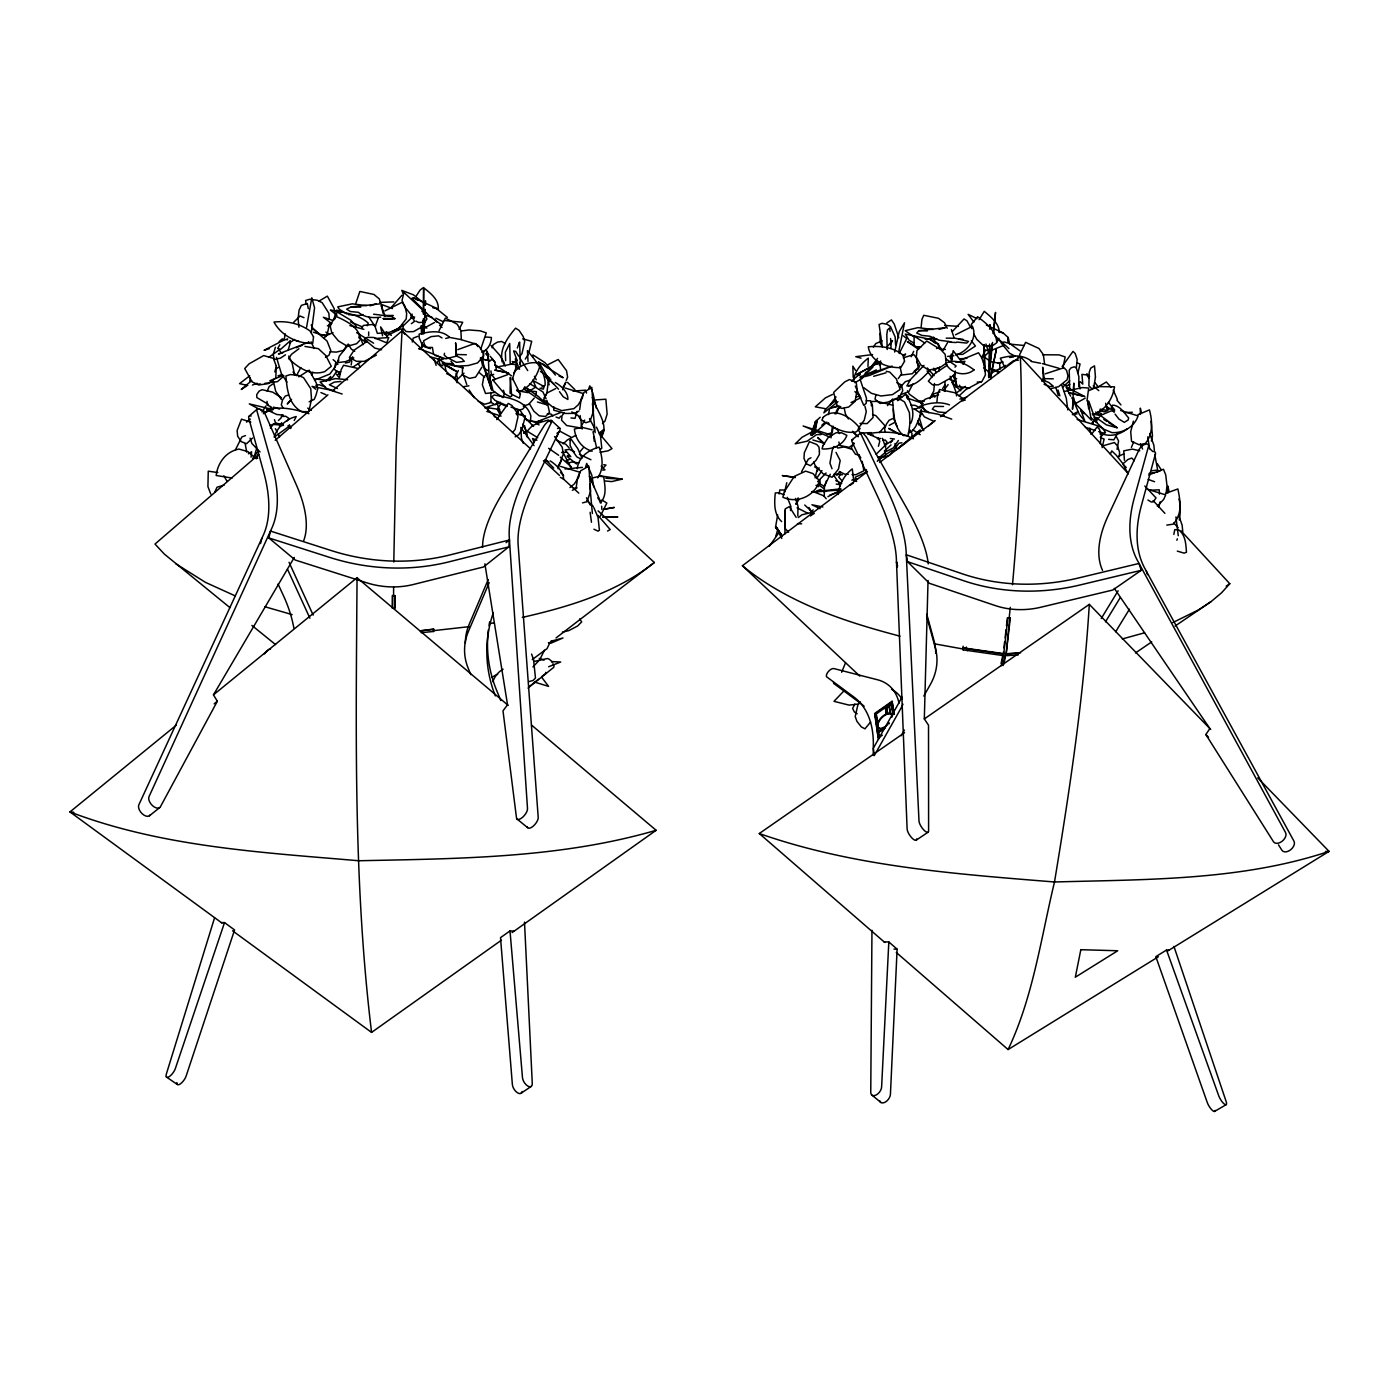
<?xml version="1.0" encoding="UTF-8"?>
<svg xmlns="http://www.w3.org/2000/svg" width="1399" height="1399" viewBox="0 0 1399 1399"><rect width="100%" height="100%" fill="white"/><g stroke="black" fill="none" stroke-linecap="round" stroke-linejoin="round"><path stroke-width="1.5" d="M368.671 335.55L368.671 331.965M438.219 308.952C439.076 299.299 430.07 293.003 423.442 287.547L420.137 290.013L416.325 295.871M392.35 608.355L392.385 595.502L394.868 595.589L394.833 608.443M392.612 607.726L392.647 595.799M393.591 595.712L393.626 587.143M395.095 607.813L395.13 595.887M423.477 332.84L423.53 320.074M423.547 313.691L423.635 288.159L423.442 314.338M891.845 716.305L891.793 717.285M393.784 562.013L396.197 446.229L402.038 330.863L530.606 448.887M423.285 333.976L423.407 318.71M871.962 930.335L870.755 1092.094A7.03 4.197 -52.1 0 0 875.896 1095.12A7.03 4.197 -52.1 0 0 881.615 1087.006L888.82 941.947L884.116 941.912M873.256 755.477L873.343 744.548A170.818 84.762 -49.3 0 0 853.757 696.929L827.474 677.431A5.596 2.693 -46.9 0 1 827.806 672.254A5.596 2.693 -46.9 0 1 833.874 668.582L877.278 679.704A106.446 53.494 -48 0 1 899.032 703.155M989.775 345.745L989.618 366.835L992.118 343.804M989.915 328.852L989.95 324.638L989.862 328.957M1154.42 451.387L1153.878 445.232L1149.698 433.533M421.134 632.645L433.533 631.491L433.515 629.48L421.116 630.634M1078.769 386.579L1078.874 376.663L1076.321 367.867L1077.16 359.403L1075.184 353.475L1072.998 351.376L1062.173 366.521M784.926 533.893L785.119 510.18M1182.75 531.725L1182.172 525.237L1178.553 515.042M510.075 393.399L510.355 377.328L511.614 396.319L510.198 396.791L504.252 393.591L492.868 380.038L507.627 374.67M989.583 344.084L988.586 376.401M510.198 363.303L509.708 343.489L505.354 352.198L505.651 360.662M797.797 516.004L798.007 506.228L795.524 498.464M824.256 496.208L824.466 486.712L826.442 480.679M508.239 705.428L357.042 577.735C356.046 729.246 353.178 881.79 371.574 1032.41L501.402 940.198M462.562 366.835L462.352 374.845L469.469 378.377L475.59 377.118L481.973 367.045M928.044 580.445L924.319 718.929L928.516 725.189L928.604 830.901A7.677 2.588 55.8 0 1 923.777 829.974A7.677 2.588 55.8 0 1 918.986 820.811L906.15 551.975A192.502 55.908 52.5 0 0 886.669 488.531L861.994 436.243A5.998 1.609 52.9 0 1 862.081 432.798A5.998 1.609 52.9 0 1 867.502 438.761L906.902 508.449A115.522 32.737 53.2 0 1 928.219 563.919M1073.558 392.559L1073.785 383.116L1072.508 409.207L1073.208 400.446M424.072 333.609L424.631 320.511M424.824 316.139L425.104 309.581M425.279 305.227L425.471 300.855L425.261 305.104M888.82 941.947L897.109 949.152L890.429 1094.28A7.012 4.214 -52.2 0 1 885.445 1102.01A7.012 4.214 -52.2 0 1 879.691 1100.681M423.949 332.822L425.069 309.371M483.862 351.219L482.34 365.261M911.781 436.768L911.973 433.48L910.154 430.105M1119.322 456.634L1119.585 452.209L1117.381 445.809L1114.408 442.521L1102.115 446.071M945.007 381.735L944.815 391.423M924.302 718.946L1089.314 604.368C1083.63 697.524 1069.71 789.963 1054.496 881.982C1040.978 938.117 1033.109 997.05 1008.102 1049.565L896.287 952.474M1007.98 341.513L1008.224 337.526L1003.066 332.892L986.382 325.058M594.103 431.119L594.383 427.29M866.261 472.81L866.488 469.697M530.431 421.641L530.868 415.975C526.286 400.062 507.924 397.526 494.109 395.008L491.748 396.844L495.019 400.429L507.277 405.832M831.006 437.852L832.353 426.608M853.512 381.507C854.124 371.837 860.945 363.845 868.289 358.109L867.975 366.416M508.851 546.852L509.446 539.979L450.023 554.913A192.59 166.026 13 0 1 331.126 550.524L270.497 531.078L268.818 537.933L295.276 560.055L366.695 582.788A73.465 61.311 10.2 0 0 413.387 584.485L483.564 566.962L508.851 546.852L449.149 561.803A193.482 166.498 12.9 0 1 329.727 557.414L268.818 537.933M934.48 383.483L933.78 391.108L929.915 398.225M251.103 457.158L251.61 451.772L248.392 453.818M1012.491 584.73C1019.329 508.904 1023.403 432.658 1020.343 356.535L940.443 416.675M536.044 395.2L536.394 391.65L527.493 390.706M936.91 401.845L937.697 393.906L939.603 389.517L955.22 392.822L961.55 397.578L963.089 400.761M951.757 359.351L953.191 350.694L961.061 361.099M989.128 376.856L992.538 342.493M993.395 333.889L995.528 312.414L993.255 333.347M1001.334 665.697L1003.45 655.624L963.159 649.888L963.107 646.198M921.172 326.771L921.941 319.374L923.76 315.282L938.502 318.307L944.482 322.714L947.175 328.24M790.505 510.548L790.925 506.613L787.305 497.362M1166.206 492.815L1166.976 485.61L1165.734 474.943L1163.461 469.242L1148.614 474.995M1006.476 625.755L1007.315 617.938M963.439 647.912L1003.765 653.648L1007.91 617.676L1009.169 617.868L1010.288 607.358M1009.746 618.026L1006.178 653.718L1020.553 652.808M532.669 357.287L532.932 354.874L544.98 362.656L555.438 375.054M290.31 342.633L288.194 350.1M334.903 318.955L337.089 311.942L350.712 320.161L356.203 326.229M1003.887 647.912L1004.604 641.826M1005.094 637.769L1006.056 629.672M1006.178 653.718L1010.34 617.763L1009.169 617.868M546.992 392.192L548.198 382.627L550.804 379.199M433.533 631.491L433.725 628.938L420.225 631.036M311.295 332.84L314.565 307.85L311.802 297.812L306.591 327.209M579.658 409.715L581.18 398.942L584.1 392.315L591.794 387.313L593.473 411.219L590.011 421.414L585.831 422.76L580.533 419.473L580.183 415.573M832.3 432.256L833.157 426.188M351.184 365.017L351.761 361.012L350.047 358.231M576.038 488.706L577.63 477.514L580.707 470.781L588.839 466.059L590.605 491.311L586.95 501.751L582.544 502.871M249.791 381.245L250.334 377.765M894.643 352.023L899.26 331.65L904.523 322.767L898.718 351.796M779.138 493.987L779.785 489.947L784.856 490.087M235.522 449.674L241.835 436.978L245.49 435.579M358.896 337.719L359.526 334.011M444.515 353.282L444.2 355.084L446.841 357.375L456.581 362.358L464.293 361.344L461.722 358.459L456.196 355.888M815.372 430.595L817.138 420.26L814.358 431.941M456.686 380.808L457.281 377.38L455.987 373.236M265.95 405.99L261.998 411.971M955.307 371.032L954.118 377.45L957.388 386.474L969.769 388.083M938.659 371.4L939.429 367.325M875.844 395.025L875.04 399.17L880.023 403.472L888.068 402.055L899.295 397.159L902.757 390.706L901.551 385.022L896.846 382.679M1173.848 534.418L1174.758 529.661L1178.518 529.784C1185.652 534.908 1185.862 544.281 1186.457 552.238L1184.131 553.13L1177.311 551.119M990.824 377.048L996.35 349.435L990.37 376.996M919.808 416.395L921.259 409.277M1179.287 519.991C1181.176 509.848 1180.126 498.988 1177.853 488.951L1165.542 493.445M784.524 492.396L786.78 482.725M1001.054 663.581L1003.083 653.945L962.827 648.174L963.159 649.888M1003.048 665.592L1005.496 654.033L1018.315 653.211M1004.15 663.773L1005.496 654.033M1151.394 440.965L1152.479 435.858L1151.08 421.169M329.587 323.379L327.069 335.026L320.301 334.658M828.4 414.629L829.572 409.207M339.397 377.66L341.146 369.651L343.577 365.244L358.441 368.549M355.941 303.023L359.858 291.447L373.935 294.455L379.251 298.879L381.892 306.294M412.285 342.021L413.125 338.173L417.759 336.337M512.296 377.87L520.341 394.098L519.449 398.138L511.667 394.291M810.388 515.759L813.081 509.796M838.176 494.494C839.173 484.351 844.262 475.153 852.271 468.91L853.705 480.591M1086.971 400.953L1088.702 388.03L1082.424 387.575L1064.464 391.475M518.802 344.574L519.606 342.055L520.393 365.191L519.536 362.428M487.814 410.729L488.653 407.266M907.934 399.292L908.546 396.774L905.52 393.888M815.092 477.846L817.383 468.473L814.655 466.881M260.546 543.546L261.823 538.388M1133.4 421.169L1130.707 431.766L1131.564 441.419L1139.171 444.76L1145.326 443.5C1153.196 434.11 1152.444 421.047 1149.436 409.89L1137.964 414.681M1158.704 507.365L1160.156 501.856M841.638 672.254L845.503 662.846M1117.067 449.376L1118.57 440.982L1116.454 436.89M274.834 371.854L275.97 367.745M836.357 413.772L839.19 407.057M1092.864 423.757L1093.773 420.417M878.415 446.281L879.761 441.419L878.485 437.887M577.28 468.665C578.452 457.071 588.629 449.936 599.104 447.085C602.479 456.878 604.176 468.98 597.635 477.828M877.418 725.451A9.268 4.722 -46.8 0 1 877.628 723.72L877.995 724.07A9.251 4.722 -46.8 0 0 877.803 725.801L877.19 723.755L878.292 723.126A9.251 4.722 -46.8 0 1 886.564 714.382L885.2 707.02L886.564 714.382M333.679 320.056L335.323 314.198L334.116 308.497L327.349 296.133L318.937 301.152M835.623 401.968L836.06 400.429L830.341 404.661L836.042 396.966M577.053 411.358L575.024 418.371L570.967 417.969M775.676 536.744L777.319 531.06M275.393 347.232L273.277 354.419L274.099 359.543L280.43 358.161L285.466 354.804M458.312 370.508L454.588 378.657M254.356 456.091L256.629 448.519M282.021 414.629L281.007 417.986L278.418 420.504M1062.908 368.322L1065.164 356.92L1058.991 354.874L1042.552 354.769M214.537 917.901L166.429 1073.785A7.362 2.711 -54.1 0 0 168.982 1076.793A7.362 2.711 -54.1 0 0 175.347 1068.574L224.522 922.588L234.577 929.95L186.154 1076.006A7.345 2.746 -54.2 0 1 180.436 1083.823A7.345 2.746 -54.2 0 1 176.904 1082.546M517.088 414.751L518.19 411.184M859.511 375.649L860.123 373.708L851.554 381.175M910.801 423.25C915.453 413.509 911.518 402.562 905.433 394.396L897.476 400.656M1176.874 540.259L1177.328 538.807M412.11 314.128L410.694 318.622L403.646 325.46L392.857 331.178M585.709 466.671L586.723 463.436L591.76 474.995L593.753 486.8M777.669 514.902L775.536 527.301L781.516 535.083L775.868 526.758L781.761 538.423M801.61 471.69L808.307 459.169L810.965 457.753M950.113 357.969L951.39 353.999M588.804 388.782L589.766 385.844L592.109 390.916M1100.296 443.78L1101.31 434.984L1099.317 429.038L1097.078 426.992L1091.447 434.372M1102.185 447.61L1104.108 439.041L1100.908 437.887M492.116 347.809L493.182 344.714L497.327 342.178L501.576 341.443L505.354 343.594M1077.964 372.938L1080.045 364.002L1076.985 362.813M601.43 437.083C609.317 424.002 596.376 411.149 593.176 398.837L592.267 397.613M378.377 317.695L375.142 326.719L377.345 333.399L389.377 332.35L398.663 328.625L406.217 318.937L406.654 313.516L404.836 305.961L402.143 302.289L384.9 310.875M528.944 352.338L531.69 341.304L522.719 338.89M521.757 429.773L525.429 415.993L515.916 413.684M517.315 348.036L519.186 342.877M1019.574 354.874L1025.624 342.335L1038.95 348.491L1043.357 354.612L1044.546 363.635M339.292 371.802L338.278 374.512L340.219 373.778M880.653 360.977L879.394 365.209L881.51 362.901M296.885 374.81L300.837 367.552M367.203 325.775L368.217 323.082C358.214 313.883 343.245 312.449 330.356 310.018L337.037 315.282M798.147 497.869L795.926 504.322L798.846 499.6M512.261 379.601L516.913 364.649L511.125 364.212L497.135 367.01M810.476 435.089L815.844 421.274L820.199 417.234M439.024 330.759L445.354 318.063L457.176 324.236L460.848 330.391L461.355 339.502M557.991 468.805L561.454 460.079L557.554 467.179M386.963 342.09L388.782 337.509L374.967 338.541M601.168 436.855L604.088 429.58L600.766 437.065M561.156 459.484L563.342 454.063L562.206 447.173L554.564 436.575M562.73 389.814L565.878 382.084L563.115 387.016M480.626 349.523L486.257 332.875L480.172 330.811L468.997 329.954L461.565 330.933M566.245 380.441L567.609 377.1L566.525 370.7L558.201 359.491L548.058 364.597M1131.389 447.383L1133.68 441.944M488.216 579.571L469.155 624.444A69.898 57.062 3.7 0 0 465.342 642.98M489.195 582.631L468.385 631.509A70.195 57.202 3.7 0 0 468.368 668.722L470.833 674.65M267.174 391.16L269.22 386.474L272.875 383.956M394.938 318.657L383.343 318.622L394.938 318.657L391.737 316.454L373.603 314.198M214.904 491.941L216.985 487.237L224.155 485.051M911.256 356.745L913.669 351.324M979.108 319.654L984.284 311.33C990.842 316.926 999.078 323.134 999.358 332.507M256.244 458.802L258.29 454.273M830.272 474.244L824.291 486.397L820.129 483.949L819.831 479.682M437.66 362.009L439.199 358.634M280.325 425.523L281.654 422.673M912.9 383.921L908.878 391.598L901.096 394.535M1110.334 453.958L1111.785 450.915L1116.21 455.147L1123.135 463.996L1128.084 473.999M835.098 413.964L837.319 409.33L840.764 406.829M889.921 454.972L898.962 443.221L901.918 442.766M853.74 442.888L851.274 447.925L855.489 454.29L858.951 454.99M287.197 339.922L287.669 338.925L282.825 340.639L264.079 350.31L269.395 348.631M544.438 650.22L539.839 659.576L532.984 666.903M311.47 374.949L312.869 372.186M294.192 420.522L296.203 416.552C286.078 418.878 277.282 427.29 274.169 437.135L289.261 426.223M981.643 357.672L985.613 349.89L990.02 351.901M997.172 341.741L998.938 338.278M854.859 704.082L852.621 708.419L854.369 711.951L857.167 713.735M398.173 330.234L399.834 327.051M346.9 345.238L343.559 350.38L336.337 352.111L330.147 351.761M981.871 381.595L985.386 375.002L985.018 368.164L981.923 358.092L978.513 352.775L961.83 359.648M294.28 557.449L213.452 694.883L217.352 701.214L160.448 806.716A7.782 4.477 49.5 0 1 152.543 805.684A7.782 4.477 49.5 0 1 149.116 796.416L271.756 528.297A200.547 93.471 46 0 0 272.018 464.8L257.311 412.233A6.173 2.711 47.9 0 1 259.322 408.823A6.173 2.711 47.9 0 1 265.513 414.891L296.448 485.121A119.23 55.191 47.6 0 1 303.653 540.766M840.554 473.894L838.77 477.164L842.233 481.046M361.694 328.398L363.338 325.46L372.082 324.516L375.614 326.019M865.946 372.169L862.256 378.412L854.946 382.714M901.201 735.752L904.419 730.068M923.795 696.037L930.248 684.688A69.705 56.415 -7.5 0 0 935.354 647.999L926.89 617.151M279.835 344.731L277.684 348.456L280.674 349.278L290.31 340.744L289.663 342.947L294.559 339.415M943.153 350.327L948.207 341.496M584.695 420.102L581.547 425.558L582.124 429.073M953.086 382.154L954.87 379.077M898.368 440.475L893.401 447.89L886.529 451.352L885.987 448.31M555.98 437.537L557.799 434.459M816.911 471.55L819.115 467.843M1117.906 432.99L1113.814 439.828L1108.638 439.356M1101.24 618.533L1118.098 590.78M1105.49 621.821L1120.179 597.723M534.278 398.085L528.612 404.381L523.261 406.06M520.725 431.434L518.679 434.774L515.182 436.838M1129.465 609.195L1119.34 625.668A179.702 137.941 -17.7 0 0 1115.807 631.736M525.307 359.071L528.21 354.349M352.653 356.762L349.243 362.236L345.378 363.006M769.38 546.17L778.771 532.844M818.188 486.695L820.181 483.512M544.263 397.456L546.572 393.784M600.328 516.231L606.851 503.045L601.937 500.038M904.751 355.346L905.608 353.982L902.6 355.713M942.629 388.607L944.885 385.022M890.359 344.609L892.405 340.709L886.914 347.057M963.002 364.317L964.943 361.344L955.797 362.184M500.23 404.836L498.061 408.158L501.209 413.125M496.697 419.595L508.292 403.384L511.964 405.5L516.353 411.621L517.98 416.85L515.129 429.441L512.489 432.588M816.526 478.528L821.965 470.606M287.18 420.977L288.911 418.388L285.763 416.272L282.493 416.517M337.037 370.735L332.717 377.17L325.915 380.86M421.151 333.522L425.139 327.576L434.617 322.47M877.558 358.406L866.173 373.306L867.223 372.169M1102.552 570.39A116.886 60.944 -40.9 0 1 1107.991 516.144L1139.153 449.534A6.068 3.008 -41.4 0 1 1145.746 444.078A6.068 3.008 -41.4 0 1 1148.159 447.61L1134.239 498.096A195.86 102.354 -39.1 0 0 1137.492 560.597L1285.471 832.422A7.625 4.896 -41.9 0 1 1282.149 841.254A7.625 4.896 -41.9 0 1 1273.51 841.761L1205.851 734.527L1209.873 728.582L1114.321 588.367M943.486 390.706L948.172 384.585M873.326 347.092L875.809 343.542L882.174 340.866M988.621 377.643L992.171 372.624L1006.091 365.331M898.21 378.569L901.603 373.918L899.977 366.503M252.729 458.575L257.836 451.58M858.321 428.304L864.232 420.242L866.296 411.516L864.949 406.287M826.092 472.984L817.646 481.693M892.824 398.925L887.508 405.57M899.172 353.562L906.709 338.593L903.387 335.812M564.392 412.565L561.996 415.783L561.594 420.225L566.682 425.523L581.529 428.146L580.987 419.578L577.909 415.416L571.824 411.883M464.031 373.166L456.843 379.933M459.064 329.395L462.719 322.277L444.462 320.511M338.855 360.068L333.924 368.829L337.229 371.907L340.674 371.784M839.732 471.795L836.987 475.275L834.399 473.894M1099.457 416.954L1095.749 421.676L1103.356 429.038L1111.908 432.623C1123.222 433.235 1134.414 426.957 1138.086 415.905L1120.669 410.484M270.374 428.059L273.207 424.457L279.783 424.946M390.916 307.832L401.985 295.206M560.754 416.202L559.163 418.214L556.05 417.077M330.654 376.488L326.649 380.668M1069.693 380.738L1062.506 387.383M870.598 722.041L864.967 728.827L861.329 726.92L856.922 721.342L855.209 716.498L857.902 704.799L860.507 701.878M519.484 356.623L521.967 353.667L524.695 341.531L523.156 336.407L519.046 330.339L515.584 328.153C507.61 337.631 499.198 348.998 502.241 362.149M579.606 452.174L583.243 447.855M890.533 442.784L892.719 440.195L886.039 444.55L876.124 454.238M952.457 331.406L964.051 318.937L967.006 320.861L969.944 326.264M1085.222 398.173L1075.324 403.664L1091.377 420.172L1087.74 400.796L1088.649 408.77M293.598 322.382L300.016 315.999L303.968 317.66M874.148 364.702L877.68 360.697M323.973 338.331L326.562 335.375L333.032 332.7M289.803 401.146L287.267 404.014L291.534 399.345M955.01 367.168L956.094 365.943L945.479 358.634M816.579 434.634L807.136 441.175L795.209 443.833L802.064 437.257L812.224 431.749M863.638 376.261L872.993 367.01M1181.123 530.921L1229.791 583.715L1221.519 592.844L1211.079 601.605L1175.108 626.035M939.131 329.412L945.357 327.698L918.793 330.724L916.712 333.014L922.011 335.445L929.775 336.232L939.149 340.219L950.865 341.758M600.171 502.801C607.306 496.173 604.823 485.366 603.721 476.797L599.681 476.255L593.036 477.828M899.942 387.471L905.31 381.7L909.735 380.231M815.005 432.676L813.886 433.882L826.896 422.131M1157.305 506.228L1163.653 499.443L1165.717 494.879L1147.355 489.23M1073.855 397.963L1074.275 402.492L1079.381 414.436L1084.785 420.977L1080.902 410.292M602.479 423.652L605.05 420.942L607.131 414.069L605.854 399.222L595.729 399.904M599.402 434.302L603.843 429.58L599.332 433.025M527.545 430.735L532.424 425.611L540.399 422.358L548.321 419.997L550.996 422.236M929.74 398.663L932.696 395.567M850.085 485.331L853.425 482.987M513.765 372.956C519.833 364.317 530.623 361.152 540.696 363.303C537.723 375.212 530.938 386.876 519.221 391.807M1091.535 423.407L1097.113 417.794M487.447 373.323L483.739 377.048L482.34 384.83L485.523 393.486L495.176 392.385M854.387 443.535L849.228 447.33L839.645 445.442L838.875 442.014M928.936 371.504C922.78 377.765 916.293 385.232 906.902 385.914L910.522 379.496L923.97 365.384M953.698 381.35L956.636 378.482M1100.261 437.24L1105.07 432.536M268.625 357.375L279.24 349.89L280.604 351.918M885.007 452.664L878.467 458.295M529.032 391.248L535.485 387.243L542.952 391.965L546.082 398.698M563.22 443.833L567.364 439.951L575.706 435.351M814.708 432.746L811.7 435.439M252.607 438.027L246.556 443.71L241.31 441.699L237.655 436.296L237.13 430.455L241.502 419.175L250.806 422.148M884.413 451.09L891.006 444.917M821.878 425.244L824.623 422.69M958.997 395.934L965.765 389.674L980.751 381.63M955.185 373.603L949.799 378.534L938.432 384.83L932.434 384.795L928.341 381.175L934.357 373.988L947.35 365.122M348.753 344.486L339.257 356.115L337.491 362.691L345.92 361.554L353.807 357.829M915.313 434.704L920.332 430L896.514 449.586L906.43 442.119M834.329 400.971L825.462 409.4L823.871 412.81L837.966 401.67M843.877 690.984L833.979 701.336L849.053 705.113L858.496 704.047M283.892 376.016L277.492 381.63L264.761 383.378M249.372 415.94L257.556 408.788M279.118 341.618L282.318 338.82M523.611 433.358L526.426 430.927M877.278 461.32L881.527 457.648L889.134 455.549M1123.1 463.681L1128.014 459.432L1131.808 458.033L1134.292 460.761M282.406 340.219L284.364 338.523L285.326 333.924M258.745 454.518L154.992 544.071L164.313 554.056L229.943 607.638M275.218 440.318L327.926 394.833M332.857 390.566L402.038 330.863M928.604 425.908L931.891 423.11M879.394 432.606L885.217 426.013L875.826 415.643L872.539 414.506M827.893 496.662L839.522 490.734M569.97 487.569L574.429 483.809L578.871 476.849L579.746 472.197L560.667 466.444M878.135 459.956L892.282 450.233M251.628 380.668L241.24 389.429L246.521 386.107M1097.97 387.103L1106.312 381.979L1110.963 387.121M176.344 725.137L69.95 811.927L222.039 923.095M213.487 694.831L357.042 577.735M214.169 703.819L217.352 701.214M603.441 467.686L605.977 465.08L603.738 464.695M246.504 422.166L250.334 419.053M528.805 687.014L538.458 679.284M541.675 676.696L544.893 674.108A5.613 2.396 52.5 0 0 545.785 672.342M149.466 815.757L159.678 807.608M506.106 542.655L509.446 539.979M600.521 449.271L601.797 448.257L600.486 436.016L596.499 427.132M549.125 643.225L552.588 640.585M556.033 637.944L654.347 562.485L598.09 510.862M851.851 439.811L861.067 432.798M798.252 517.578L801.837 514.849L810.038 512.803M654.347 562.485C616.469 592.634 568.816 606.834 522.317 617.414M1007.84 364.964L1013.471 360.715L1018.489 360.138M298.774 376.821L309.214 370.175L316.384 383.169L317.66 389.202L315.894 395.462L314.233 399.38L309.162 401.81M859.808 676.102L742.397 565.738L867.485 471.603M879.639 462.439L935.231 420.609M298.931 348.753L291.534 354.244L288.649 358.581C298.249 367.78 310.945 376.244 324.795 371.592L331.301 366.276L325.792 355.521L318.325 348.631L304.947 346.427M419.175 349.05L424.789 344.958M249.722 375.806L239.561 383.641L247.763 385.477M411.341 323.676L414.576 321.35L411.009 315.317M514.167 931.139L510.005 930.912L500.51 937.645L512.366 1084.47A7.065 3.707 57.5 0 0 517.105 1092.514A7.065 3.707 57.5 0 0 522.142 1091.465M512.069 932.608L656.131 830.289L531.515 725.067M878.45 739.459L874.62 713.525L892.072 701.266L894.311 714.364M878.152 737.325L874.987 713.875L892.457 701.616M876.194 713.945L877.505 723.685L876.194 713.945L885.567 707.369M886.354 706.67C898.106 698.923 877.068 712.721 889.257 706.163M889.309 704.589C892.702 701.983 888.47 706.023 891.653 704.466M886.476 707.509L888.872 705.813M889.432 705.428L891.285 704.134M887.718 713.98L886.896 708.279L888.942 706.233L890.376 713.927A9.251 4.722 -46.8 0 0 887.718 713.98L886.529 707.929L891.6 704.047M891.723 704.886L889.484 705.848L890.638 713.892L892.947 713.333L891.355 704.554L892.947 713.333M877.138 723.335L878.292 723.126M892.579 712.983L890.953 714.12L891.793 715.081L893.069 714.189L891.967 715.414M877.803 725.801L878.1 723.738M892.702 713.84L891.6 715.064M892.09 715.798L893.069 714.189M877.768 728.022L877.54 726.308L878.992 728.249A9.251 4.722 -46.8 0 0 881.912 728.599M877.82 728.442L878.659 732.219L878.52 727.847A9.251 4.722 -46.8 0 1 877.907 726.658M878.292 731.869L884.85 726.833A9.268 4.722 -46.8 0 1 878.624 727.917M879.429 737.833L878.345 732.307L885.287 727.602L884.85 726.833M880.373 731.502L884.972 727.69M879.044 737.483L882.367 735.157M884.78 942.471L759.29 833.524L904.576 732.639M1141.217 570.32L1112.8 590.028L1040.821 607.236A72.538 59.667 -14 0 1 995.336 605.592L929.408 583.313L907.461 561.646L906.29 554.773L962.267 573.8A190.386 161.165 -17.3 0 0 1078.069 578.084L1139.031 563.447L1141.217 570.32L1079.976 584.992A191.261 161.619 -17.2 0 1 963.666 580.725L907.461 561.646M1226.206 586.164L1229.791 583.715M1135.516 652.913L1151.709 641.914M521.075 1093.249L531.183 1086.446M916.083 840.257L927.957 832.283M556.924 433.305L559.985 431.259L570.914 437.118M965.415 386.404L956.216 393.049L956.601 395.917M1211.079 601.605L1198.506 609.929L1172.764 622.59M511.055 364.177L515.741 361.082M423.652 325.897L413.632 331.58L409.015 331.755L406.077 331.528L403.174 328.24L402.632 324.411M353.108 367.01L360.767 362.026M886.879 322.872L891.425 319.916L894.241 324.043L898.805 337.754M810.721 515.671L814.34 513.328M384.253 334.169L385.669 333.259L387.313 336.529M936.543 348.543L939.201 346.847L938.467 343.857L928.953 339.065L905.275 334.081L909.123 340.254L913.669 342.895M275.551 369.179L278.296 367.447M864.582 375.404L876.351 369.896M1099.999 434.075L1101.258 433.27M307.5 343.017L309.022 342.055L278.418 353.982L282.79 352.863M263.362 413.667L269.587 410.187M1168.987 950.201L1166.539 950.026L1155.836 956.654L1207.267 1102.499A7.187 2.116 58.3 0 0 1211.901 1109.932A7.187 2.116 58.3 0 0 1215.136 1110.404M1008.102 1049.565L1158.372 956.759M1167.64 951.04L1329.05 851.361L1257.736 777.896M1127.174 428.793C1119.707 434.984 1109.512 437.38 1100.506 433.13M1214.507 1111.453L1225.996 1104.79M386.509 335.847L400.971 328.782L404.783 334.186M520.131 414.594L521.128 414.017L533.579 426.415M325.442 357.287L328.957 355.276L330.811 350.502L327.051 341.041L312.029 328.118M376.471 355.049L364.3 361.379L356.378 361.274L349.383 357.497L354.122 350.17L367.307 341.181M578.906 411.061L574.744 413.352L565.109 413.474L553.742 410.134L553.707 406.637M1072.368 414.629L1077.527 411.796M955.5 334.781L972.445 326.299C977.831 338.453 967.356 351.814 955.692 355.014M541.815 387.138L545.103 385.372C545.942 371.959 535.38 360.522 527.44 350.677L528.018 361.432M607.551 531.025L610.209 529.591L598.02 515.427M572.383 490.28L575.321 488.723M889.309 425.313L894.975 422.288M908.266 433.113L912.428 430.892L915.68 426.45L921.469 413.527L913.774 408.7M481.606 352.163C487.814 350.275 491.311 343.647 491.416 337.474L485.575 336.984M933.133 370.21L939.848 367.22M555.7 388.59L546.922 393.032L543.581 399.484L552.588 406.987L561.681 410.624L573.905 408.63L578.137 404.923L582.351 398.085L583.173 393.521L565.126 388.013M283.577 415.206L276.722 414.471L266.877 409.89C280.517 405.78 295.679 409.435 308.934 413.719M1092.602 414.943C1104.86 410.851 1112.712 399.292 1114.513 386.806L1097.953 386.614L1089.052 390.583M379.863 303.88L351.166 306.923L346.62 309.127L350.345 311.522L358.424 312.309C364.37 317.643 373.288 318.22 380.79 317.101M832.667 394.361L825.393 397.893L815.32 406.829L825.725 408.735M1069.78 384.41L1066.877 385.809L1063.537 384.253M966.657 397.246L959.871 399.082M500.422 402.405L484.876 407.896M892.545 418.651L889.099 420.26L886.459 424.037L884.623 428.863L885.112 431.626M327.331 325.897L330.514 324.428M283.56 375.317L269.885 380.703M269.85 425.733L275.83 423.04M1156.676 472.285L1161.432 470.169L1157.288 463.611M1100.698 415.363L1110.789 411.026L1114.741 410.816M1118.885 456.039L1123.764 453.958M876.666 364.405L879.394 363.268M457.805 349.628L474.926 343.402L478.86 346.148L482.795 351.779L483.652 355.801L477.619 362.918L468.175 365.559L455.06 366.188L450.95 361.239M566.123 460.813L569.585 459.397M296.168 347.739L302.184 345.308M252.485 385.022L257.136 383.239M567.819 463.209L571.894 461.985L578.871 462.947M831.093 408.316L837.371 405.955M550.611 643.33L563.01 637.961L550.594 641.372M495.089 404.766L497.764 403.786M903.229 357.777L913.844 354.647L916.328 357.654L918.216 367.395L912.27 373.725L900.466 375.177M1045.333 373.813L1063.974 367.727L1066.563 370.403L1067.962 375.859L1067.122 379.759L1058.553 386.684L1050.579 388.747M851.047 402.58L860.84 397.736L859.581 396.424L856.24 396.774M816.946 490.804L820.636 489.51L824.536 492.168M914.369 409.365L920.28 407.319M432.711 307.658L438.517 309.179L413.562 297.725L411.901 298.284L429.528 316.087L441.769 324.97M288.404 395.025L285.309 396.074L282.546 399.887L281.304 404.801L282.878 407.651M370.07 305.839L376.209 303.775M933.605 337.998L925.124 339.153M278.016 375.859L282.161 374.512M932.643 394.238L939.953 391.912M829.904 494.966L839.627 491.906M560.684 412.53L535.765 422.183L541.815 420.609M656.131 830.289C559.897 858.374 458.173 858.619 358.739 860.752C261.718 852.411 161.794 846.955 69.95 811.927L73.832 812.312M1041.643 381.088L1044.493 380.213L1042.692 367.272L1043.287 378.604L1044.493 380.213M866.296 472.093L855.261 477.216L856.328 481.343M548.635 666.746L560.702 662.007L551.696 661.57M1144.574 632.803L1122.295 638.941M839.82 406.182L833.891 407.319M362.953 314.53L359.368 315.544L348.368 314.635M873.676 376.296L886.039 372.799M492.868 380.038L495.316 379.339L491.381 374.302L490.944 370.927M528.874 681.61L533.124 680.439L535.467 678.008L533.544 659.541L531.585 654.085M266.649 409.26L270.549 408.228M456.494 356.098L455.619 343.035L456.494 356.098L445.949 358.826L435.002 355.398L433.498 353.93L432.396 347.442L427.797 347.494L424.649 345.623L423.547 340.814L431.137 336.599L438.534 335.847L441.997 337.911M532.25 659.576L547.026 648.646L549.755 643.05L548.443 642.666M411.114 317.923L414.629 317.013M445.739 338.436L449.726 337.421L460.708 339.537L476.447 344.259L477.741 346.62M851.869 480.137L857.622 478.65M878.31 438.342L867.817 433.777C882.874 431.032 899.732 431.347 913.425 438.814M826.494 434.162L832.055 432.851M598.667 475.608L622.205 479.14L611.66 481.606L605.137 480.959M1001.981 362.289L998.484 363.093L990.579 361.554L984.074 356.867L989.705 351.062L1004.027 345.273M562.363 632.086L568.868 630.599L577.63 625.983L581.704 621.873L579.588 618.918M314.635 380.196L329.779 374.058L334.711 367.587L335.83 361.939L333.102 359.648M534.401 661.395L547.009 658.597A5.631 2.378 52.5 0 1 552.518 662.689M997.574 363.198L1003.118 361.991M493.707 374.372L490.647 375.037L490.035 378.779L493.043 390.776L502.923 397.596L504.497 393.574L503.448 390.234M485.261 360.155L488.059 359.543L487.726 355.853L485.68 353.737M962.022 400.709L965.327 400.027M908.458 385.984L912.2 385.215M279.468 426.065L283.542 425.261M600.031 452.332L608.215 450.793L611.993 448.607L600.468 434.932M1073.173 414.559L1077.108 413.824M603.756 509.376L614.318 507.435L603.861 509.184M315.824 385.337L319.147 384.725L325.145 386.893M379.671 302.411L393.801 301.904M837.634 448.065L844.297 446.928L851.869 449.306M260.511 383.973L258.325 384.13M489.633 623.587L493.655 622.922M464.066 386.614L468.91 385.809M1166.783 525.115L1173.394 524.1C1179.305 517.123 1181.56 507.872 1178.937 499.023M1149.034 473.457L1154.77 472.565M572.995 391.125L585.639 390.146L586.566 393.067M1009.536 357.497L1013.593 356.92M565.021 468.98L582.386 467.388M573.363 488.321L577.122 487.831M469.225 626.665L433.498 630.652M938.502 394.833L925.526 399.047L920.787 402.79L925.036 410.816M883.066 440.318L885.305 440.038L887.001 442.067L885.322 444.637L885.707 446.788M811.612 492.116L840.939 488.793M947.578 356.413L953.908 355.748M529.399 421.029L538.615 421.956M918.793 330.724L927.362 330.951M340.971 381.455L334.274 382.119L329.395 384.795L337.421 388.537M946.179 338.138L955.36 338.243L968.51 341.426L966.674 343.087L956.846 342.073M877.33 438.796L880.793 438.482M602.637 470.081L604.98 469.872L601.168 466.129M815.984 485.418L819.08 485.138L824.151 488.898M1043.287 378.604L1053.307 378.849M811.612 492.238L841.009 489.842M351.166 306.923L360.697 307.185M455.847 354.472L466.357 354.751M959.871 358.774L966.954 358.319M1005.864 655.711L1018.175 654.924M383.658 315.492L393.294 315.457M854.142 480.906L856.608 481.448M946.179 412.705L937.977 411.918L932.329 409.12L934.462 406.357L943.503 406.479M1125.793 412.583L1132.333 412.25M1150.013 490.262L1159.211 489.79L1159.491 494.144M862.711 433.025L871.21 432.606M561.611 452.454L566.56 452.227M1325.395 851.501L1329.05 851.361C1241.018 880.74 1146.253 879.376 1054.496 881.982C955.255 873.92 853.915 866.715 759.29 833.524M872.591 354.577L855.751 356.693L861.05 358.161M602.986 517.35L617.868 516.948L602.707 517.018M866.243 400.831L870.475 400.744L872.381 405.115L873.081 417.549L867.118 423.6L859.983 423.407M315.037 379.024L329.797 380.511M221.357 922.606L224.522 922.588M817.366 434.599L821.003 434.599M944.605 325.46L958.437 326.352M893.961 949.117L897.109 949.152M921.119 346.812L918.041 346.742L918.793 348.788M481.763 359.018L490.157 360.662M945.392 349.435L941.702 349.295L934.637 340.691L933.605 337.107M941.23 415.643L944.325 415.783M622.205 479.14L605.837 478.248M911.029 405.168L915.226 405.395L920.087 407.826M949.973 342.213L956.321 342.545M797.465 523.611L801.662 523.838M383.343 318.622L388.223 318.902M848.301 474.331L844.576 474.121L839.365 471.515M852.026 474.541L855.751 474.751L863.848 470.798L862.204 461.355M1009.851 344.119L1024.225 345.501M877.593 456.739L881.51 457.001M453.171 363.81L445.249 363.303L437.852 358.756M958.857 339.013L963.019 339.292M1151.657 470.763L1157.655 470.064L1154.77 454.483M977.201 382.014L981.189 382.312M956.444 354.367L962.722 354.384L975.435 346.025L971.291 340.761M389.639 318.937L391.86 319.112M232.042 478.038L216.18 475.485C217.614 462.912 226.113 451.335 239.019 449.079L247.938 451.632L254.985 457.823M547.376 413.649L550.926 413.999L552.937 415.94M929.181 338.523L937.155 339.345M924.179 401.356L918.461 400.726L909.298 394.116L907.479 390.758M334.693 391.02L326.684 388.537L320.109 382.032L335.48 378.604L347.634 379.724M499.793 409.487L488.478 407.861M1017.563 356.867L1021.462 357.322M299.124 341.478L295.766 340.517M834.504 473.859L842.408 474.803M1148.159 479.402L1154.56 481.711M795.244 477.269L782.268 475.573L795.209 477.619M890.359 438.482L894.468 439.024M812.889 440.003L824.396 443.326M836.2 484.071L840.519 484.736M253.464 457.63L257.696 458.312M963.334 649.066L934.48 643.82M283.07 424.474L275.69 423.163L274.431 419.683M1100.086 409.12L1107.239 410.432L1105.647 403.279M1031.308 361.502L1040.576 363.268M381.577 349.75L374.845 348.106L364.265 339.257L367.377 337.316L373.813 337.491L386.194 342.685M1077.125 419.473L1096.886 425.471L1102.674 428.251L1105.455 432.466L1104.108 433.27L1098.722 431.609M1083.77 396.074L1068.749 392.804L1066.195 386.911L1084.855 396.582L1068.749 392.804L1070.707 396.214M898.368 395.882L901.988 396.669M1139.783 450.793L1132.333 449.114L1123.764 450.845L1124.411 460.288M822.909 506.998L811.927 504.759L820.094 508.711M266.877 409.89L272.21 411.079M886.249 371.277L889.781 372.099L896.322 378.884L900.134 389.429L892.51 394.623L881.003 395.987L871.455 393.329L863.708 387.663M900.012 636.16C844.331 621.611 787.515 602.777 742.397 565.738M556.767 440.44L565.773 444.235L569.148 447.907M592.092 429.79L581.617 427.272L574.377 429.073C575.461 439.391 582.054 448.362 592.162 451.212M933.098 329.517L917.989 327.628L905.188 330.689L913.599 336.564M516.686 390.636L527.948 392.612L531.253 390.601L524.153 387.575M292.164 614.616L264.813 606.711M999.008 331.878L1003.066 332.892M949.519 404.871C939.901 401.268 929.478 402.79 920.07 406.252L929.023 412.775M867.817 433.777L873.413 435.211M366.678 305.647L352.251 303.845L337.771 306.888L339.24 309.231L346.935 314.006M313.481 332.28L326.474 336.25M349.907 325.635L363.862 329.307M526.636 419.822L534.663 421.973L539.035 424.964M1095.662 412.023L1117.101 427.762L1106.434 424.876L1095.644 417.304M1092.182 413.859L1101.013 415.713L1101.38 413.614L1097.55 411.901M1042.43 363.618L1059.008 368.304M539.979 388.223L543.284 389.149L544.176 386.579L534.016 381.07M1099.492 410.449L1104.371 411.831L1106.941 410.834L1108.865 409.435L1107.588 407.249M421.746 311.155L425.558 312.257M1088.824 401.303L1095.942 421.309L1090.958 417.829M537.426 402.02L547.324 404.923L538.528 396.634L524.73 386.823M217.789 472.547L208.259 471.183L207.926 486.625L210.759 494.039M446.631 373.62L455.007 377.87L457.141 382.784M272.508 409.435L249.284 403.891L258.413 408.77M510.967 407.126L519.763 409.907L522.614 409.173L524.59 406.969L524.17 405.063M906.674 397.946L923.2 403.454M273.487 407.126L279.59 409.068M430.42 348.666L424.597 346.795L421.624 343.454L419.158 337.719L419.175 334.099C429.178 331.685 441.017 329.342 449.359 337.107M555.281 382.487C560.999 385.617 568.379 392.437 567.872 399.502L563.185 396.721L559.478 391.668M1085.397 427.29L1095.12 430.507M998.799 371.347L990.09 368.567L999.026 372.606M424.859 315.037L432.536 317.59M418.878 348.561L433.9 354.244M430.018 356.832L440.947 359.665L443.745 358.931L435.806 355.014M934.305 421.554L924.302 416.797L920.367 410.886L938.064 414.226L951.757 419.14M812.504 491.364L823.696 495.788L826.197 498.709M539.245 658.387L544.159 660.118M435.893 318.185L443.396 321.805M829.624 436.96L803.113 425.961L832.213 435.334M949.921 379.584L955.377 381.542M463.331 367.972L442.136 362.953L456.651 371.539L448.222 366.346M332.507 320.301L323.361 317.258L331.703 323.676M784 494.739L778.561 492.745L775.291 492.973C774.312 502.853 773.647 514.255 781.639 521.582M1093.179 420.714L1097.166 422.183M892.754 405.22L877.383 401.408L871.35 401.513L871.385 405.815M382.382 304.79L392.454 308.584M442.941 365.751L440.143 364.684L438.656 359.875M837.214 446.928L833.717 446.578L832.248 450.181L829.922 463.121L832.003 468.735M342.16 394.011L328.765 389.709L312.029 386.386L315.737 389.254M512.226 361.484L516.896 363.303M536.936 440.213L532.564 438.517L534.138 442.749M559.128 376.104L563.185 377.695L538.528 361.729L548.251 378.167L558.568 389.202M336.704 310.071L342.335 312.327M501.122 416.133L486.835 411.428M442.714 363.74L453.363 369.808M235.294 595.922L205.513 582.386L175.889 563.814M350.519 321.91L361.764 326.632M496.872 402.265L506.858 406.462M1042.85 379.951L1048.883 382.522L1053.29 386.229L1049.495 386.596L1044.074 384.235M260.371 409.732L266.51 412.355M550.244 460.883C556.05 464.713 563.762 471.603 563.552 479.018L560.317 477.356M320.948 392.577L325.967 394.745M835.798 480.626L841.708 483.302M807.905 513.328L797.08 507.802M478.161 401.198L484.649 404.241L491.014 402.51L490.839 392.385M1015.324 356.22L1009.588 353.265L1001.177 343L1004.045 341.933L1009.641 343.489L1019.976 350.869M356.64 332.612L373.638 343.192M574.499 451.86L569.376 449.341L565.039 449.988L570.792 456.634L567.539 455.532L567.137 456.494L576.545 463.996M415.923 321.123L418.791 322.539L424.929 322.137L426.957 318.885L422.201 309.441L403.961 292.478L402.038 300.383L404.661 306.906L414.261 318.465M534.401 682.013L548.583 686.384L541.833 677.466M1076.321 367.867L1074.275 366.818L1071.057 367.85L1069.203 370.14L1069.658 388.31M976.974 318.64L968.125 314.338L973.914 322.137M484.561 368.706L488.408 370.735M899.662 434.232L888.662 428.409L899.417 434.302M268.241 404.276L256.839 397.578L256.734 394.605L259.182 391.038L262.243 389.709L272.735 392.157L281.409 397.701M833.804 427.569L836.969 429.318L839.575 433.585M1031.518 361.222C1022.529 354.052 1010.673 355.346 1000.302 358.196L1004.954 367.535M1098.792 390.653L1093.231 385.827M553.917 384.2L545.26 376.663M545.103 459.834L548.845 461.897M1106.172 406.567L1111.366 409.47M1117.101 427.762L1108.69 422.62M549.755 378.062L540.416 371.417M1147.914 500.02L1151.307 502.031L1153.388 501.769L1156.029 497.904L1144.819 485.995M590.938 459.746L579.396 454.29M490.315 401.898L493.497 403.804M413.562 297.725L417.602 300.155M952.037 382.696L960.763 390.793M918.234 347.756L907.356 341.618L918.409 349.243M898.35 396.302L900.624 397.701M359.438 338.156L366.171 342.318M354.734 351.289L351.394 349.173L348.071 344.102M307.71 408.088L311.347 410.414M1066.195 386.911L1070.13 390.094M547.324 404.923L523.663 388.922M1103.759 419.385L1107.046 421.536M912.638 429.668L920.227 434.722M537.758 437.747L526.689 430.875L527.423 437.45M560.334 457.141L571.124 466.706M386.141 331.825L391.37 335.375M436.733 308.812L447.4 317.433M166.376 1076.985L177.218 1084.4M325.897 332.105L329.307 334.448M548.618 448.327L558.638 455.27M553.707 468.035L545.435 459.659M924.774 343.017L914.124 336.092L914.072 345.151M426.852 328.153L423.932 326.037L422.673 320.511M854.894 391.58L860.07 396.214M232.584 930.807L371.574 1032.41M1081.235 411.341L1084.33 413.702M930.72 339.642L935.529 343.402M983.707 367.867L988.096 371.365L990.947 378.849M498.534 367.745L494.634 364.597L511.492 375.771M251.89 625.423L275.551 644.589M515.427 366.118L518.644 368.759M516.826 818.852L527.545 827.596M872.137 1095.277L880.968 1102.534M529.696 383.711L535.957 387.331L532.897 380.038M318.832 333.399L312.939 328.363L311.19 324.935M479.315 372.676L484.596 377.205M934.077 375.719L927.31 367.954M593.928 529.224L598.072 531.148L599.419 530.221L598.02 517.28L593.823 507.575M990.597 352.076L987.677 349.505L985.945 344.032M778.281 529.731L775.536 527.301L779.505 532.389M994.654 335.515L1008.924 348.613M542.637 363.67L547.201 367.727M997.732 338.943L1002.209 343.052M543.459 460.691L559.53 475.45M562.748 478.406L578.819 493.147M586.846 500.527L593.281 506.421M824.203 443.518L817.646 437.485L824.466 443.955M804.74 505.039L811.77 511.579M878.345 732.307L879.202 736.101M589.364 476.202L601.15 502.975L597.723 497.817M886.319 726.413L885.952 726.064A9.268 4.722 -46.8 0 0 886.424 725.679M551.468 420.487L559.81 428.251M439.531 325.233L441.979 327.506M889.099 723.755L888.732 723.405A9.268 4.722 -46.8 0 0 889.169 722.863M852.498 431.277L858.321 436.75M1086.831 373.725L1089.611 376.348M425.593 304.545L413.422 294.822L401.775 290.362L403.104 293.563M1150.258 449.096L1152.759 451.527M292.968 372.012L296.85 375.771M567.469 382.347L574.954 389.656M1123.327 464.608L1126.265 467.476M852.83 431.871L857.447 436.418M878.292 727.655L878.135 727.497A9.268 4.722 -46.8 0 1 877.54 726.308M1205.851 734.527L1208.509 737.273M1089.314 604.368L1210.695 729.421M260.074 451.999L251.925 443.535L250.089 438.184M560.509 472.39L563.64 475.747M1020.343 356.535L1128.031 473.334M1153.091 500.527L1164.895 513.328M1173.744 522.929L1178.168 527.72M788.546 532.215L784.822 528.175L785.206 508.904L789.316 506.63L796.188 517.403M491.032 345.448L499.845 355.294L504.374 363.128M493.882 415.783L495.263 417.304M336.547 362.988L337.911 364.509M288.054 425.716L290.502 428.531M1071.704 397.911L1075.988 402.912M434.494 319.322L437.013 322.277M1116.962 400.219L1120.949 404.906M474.209 397.701L469.137 389.989M1108.34 402.352L1114.566 409.697M808.954 507.452L812.032 513.573M490.157 356.29L495.194 362.341M503.273 363.425L505.336 365.978M927.065 370.997L931.944 377.118M1094.91 382.627L1097.515 385.949M516.861 389.674L520.341 394.098M273.207 409.68L270.934 406.777L267.139 404.993L267.034 401.338M1115.055 414.104L1118.955 419.105L1124.324 422.358L1128.189 419.962L1128.626 417.934C1124.149 412.967 1120.197 405.675 1112.817 405.098L1111.261 407.179L1114.094 412.373M916.555 373.568L914.421 370.805L918.356 368.934L919.528 366.136L916.555 361.834M1113.219 390.111L1117.399 399.467M932.538 394.081L934.882 397.176M520.113 410.362L526.846 420.522M336.425 374.128L338.506 376.943M953.174 375.597L954.485 377.415M858.024 429.703L861.294 434.285M1088.912 377.975L1086.743 374.932L1081.934 374.372L1082.791 384.113L1080.36 381.787L1079.224 382.836L1079.993 388.939M781.569 534.995L775.868 526.758L782.006 536.586M281.356 399.449L275.673 391.213L273.435 381.35M918.129 422.288L923.76 430.63M286.987 382.102L281.461 373.918L276.477 357.34M368.811 317.066L374.635 325.722M833.664 475.205L837.774 481.308M314.198 348.386L311.068 341.811M485.75 349.995L488.898 354.786M938.502 345.868L940.565 349.085M858.794 454.658L860.857 457.858M828.383 422.708L829.135 423.897M1278.476 844.839L1281.939 850.295A7.59 4.914 -41.8 0 0 1290.578 849.84A7.59 4.914 -41.8 0 0 1293.883 841.009L1144.802 568.344A195.405 102.861 -39 0 1 1141.339 505.738L1155.084 455.235A6.051 3.025 -41.3 0 0 1153.755 451.597M855.523 370.403L852.848 366.136L853.215 377.468M386.404 335.603L380.615 326.894L382.557 335.795M534.033 445.599L520.795 427.499L521.46 438.289L523.243 443.238M518.574 356.028L515.724 351.411L513.625 350.957L517.263 360.925L515.514 358.616L515.409 359.718L519.571 369.196M519.536 357.567L527.738 370.613M848.424 418.966L845.486 414.104L844.209 408.246M529.417 403.804L533.893 411.236L539.245 415.818L545.523 416.5L549.492 412.355L546.869 400.376M836.025 452.402L840.187 460.516L838.526 468.962L832.108 477.251L823.224 473.894L815.18 465.517L813.763 461.985M563.587 453.538L571.002 467.668M497.257 409.47L499.915 414.121M223.875 475.747L226.988 481.239M973.879 334.186L976.817 339.397L983.987 346.095L992.521 345.815L996.753 342.703C996.368 330.986 986.19 323.221 977.604 316.751L971.343 324.376L971.728 328.608M289.313 424.754L291.062 427.884M526.181 430.979L522.561 424.299M275.341 428.671L277.247 432.099M933.85 368.199L936.281 372.589M882.524 438.324L885.34 446.858M358.127 363.408L359.963 366.818M586.443 497.799L590.308 505.091M534.435 376.296L536.237 379.724M589.486 418.563L594.068 427.29M950.096 376.296L955.867 391.703M900.414 385.984L901.183 387.471M953.558 376.366L956.024 381.245M288.736 356.028L292.059 362.691L294.647 375.037M959.522 385.232L961.113 388.467M278.051 584.013L283.437 595.642A184.685 144.342 15.5 0 1 293.86 627.976M287.477 569.236L309.913 618.201M289.051 562.311L313.149 615.07M881.877 346.235L880.216 342.563L879.884 333.417M897.161 426.468L893.664 418.773L893.314 409.05M491.259 384.06L489.038 375.562L488.513 361.432L492.658 359.298L494.651 362.044L496.295 369.004M1140.307 443.885L1142.598 449.044M838.805 482.847L840.134 485.873M860.123 379.391L866.471 398.208L866.191 403.314L863.76 405.36L855.331 386.124M1094.193 417.217L1095.942 421.309M810.196 509.306L812.312 514.342M500.807 700.532L496.715 690.564A176.799 144.762 -0.7 0 1 488.426 629.742M278.209 433.812L279.503 436.995M952.299 359.893L951.005 356.693L951.18 361.449M596.604 447.802L593.001 431.749M592.704 392.472L596.411 408.368M361.607 340.779L363.075 344.679M385.145 316.279L381.262 305.594L383.169 313.498M882.384 347.004L879.079 324.551L881.947 323.326L887.106 324.253L890.463 326.562L895.168 336.984L895.587 344.941M1166.539 950.026L1218.739 1095.802A7.205 2.081 58.2 0 0 1224.422 1104.143A7.205 2.081 58.2 0 0 1226.084 1101.328L1173.953 946.458M481.343 357.462L491.766 390.094L480.364 357.882M486.345 349.89L488.653 359.491M1061.893 385.25L1066.318 398.365L1067.822 409.924M463.873 376.034L466.776 384.585M546.03 374.862L549.177 384.812M434.18 359.491L436.156 365.401M951.355 329.534L953.943 337.386M1146.358 571.194L1147.46 574.639M1058.046 390.076L1059.847 395.847M1055.825 387.383L1058.274 395.357M919.44 418.179L922.536 428.514M497.17 403.192L498.796 408.77M517.228 409.47L518.697 414.576M1175.912 516.931L1178.29 535.712M897.633 566.035L896.479 561.926L897.319 567.102M1147.757 436.873L1149.611 448.887M926.785 614.248L934.095 640.934A69.408 56.292 -7.5 0 1 935.721 653.246M524.52 425.506L525.849 430.402M966.307 647.038L967.234 650.692M895.01 443.5L896.112 448.327M1141.427 413.125L1140.325 408.141L1140.342 414.454M1168.969 491.119L1167.85 486.048L1167.955 492.92M1003.398 651.951L1003.765 653.648M1003.083 653.945L1003.45 655.624M590.343 477.094L591.305 481.798M955.972 387.261L954.73 374.407M593.176 398.837L594.085 403.489M308.305 308.689L307.29 303.478L301.345 305.402L299.106 310.088L298.074 318.727L298.931 327.209M1089.804 428.059L1090.888 433.987M245.21 443.868L246.696 452.122M484.876 563.797L507.54 704.816L502.993 710.849L516.493 817.925A7.729 3.288 -50.6 0 0 522.544 817.331A7.729 3.288 -50.6 0 0 527.493 808.395L509.271 537.164A193.027 70.387 -46.6 0 1 526.007 474.611L550.734 423.88A6.033 2.046 -47.3 0 0 550.174 420.382A6.033 2.046 -47.3 0 0 544.036 425.943L502.696 493.008A116.222 41.498 -47.5 0 0 482.568 547.394M917.971 420.469L918.688 424.964M444.934 364.807L445.861 370.787M892.072 701.266L893.944 713.997M590.116 512.296L591.48 522.247M1008.959 343.507L1008.224 337.526L1008.854 343.35M592.389 513.52L589.678 484.037M595.152 432.623L592.442 403.419M402.615 328.992L402.895 331.371M890.061 331.353L889.677 327.926L887.473 329.989L886.809 334.693L887.211 349.523M879.779 361.921L880.496 368.584M306.031 304.143L305.647 300.435L309.809 299.246L317.293 300.278L322.155 302.674L328.887 313.306L329.307 319.339M999.586 363.355L1000.093 369.231M510.005 930.912L522.474 1077.632A7.082 3.69 57.4 0 0 527.86 1086.096A7.082 3.69 57.4 0 0 532.267 1083.298L524.503 922.116M890.621 338.471L891.058 347.844M601.64 506.193L601.867 509.533M593.98 437.083L594.26 441.385M422.113 342.842L422.306 347.179M984.092 344.556L985.001 369.966M421.991 342.86L422.148 347.197M983.987 344.766L984.599 370.787M885.48 450.006L885.497 453.486M264.498 653.893A5.701 1.784 -50.1 0 1 270.567 648.979M150.235 814.865A7.764 4.494 49.5 0 1 142.313 813.868A7.764 4.494 49.5 0 1 138.938 804.6L263.117 535.59A200.144 94.135 45.9 0 0 263.642 471.988L249.109 419.403A6.173 2.728 47.8 0 1 251.155 415.975M488.985 625.755A176.799 144.762 -0.7 0 1 489.685 621.768M495.333 695.898A177.568 145.076 -0.7 0 1 493.2 613.007M492.833 681.68A107.006 46.971 53.5 0 1 503.115 669.212M553.2 663.913A5.631 2.378 52.5 0 1 553.025 667.918L530.676 685.86A171.203 73.99 54.6 0 0 528.088 688.168M492.116 677.378A106.814 47.339 53.5 0 1 497.694 674.301M527.213 826.669A7.695 3.323 -50.6 0 0 533.281 826.11A7.695 3.323 -50.6 0 0 538.195 817.191L518.155 545.068A192.555 71.104 -46.5 0 1 534.575 482.393L559.093 431.661A6.016 2.064 -47.3 0 0 557.536 428.566M833.542 682.275A5.579 2.711 -46.9 0 0 834.643 684.111L861.067 703.732A170.451 85.234 -49.4 0 1 864.127 706.233M891.583 689.305A106.219 53.792 -48 0 1 902.093 699.15M887.788 724.437A9.268 4.722 -46.8 0 1 886.879 725.294M877.925 722.758A9.268 4.722 -46.8 0 1 886.197 714.032M887.333 713.63A9.268 4.722 -46.8 0 1 889.991 713.577M885.217 727.183A9.251 4.722 -46.8 0 1 883.294 728.179M901.883 696.999A176.536 144.307 -3.3 0 1 898.088 704.257L873.308 748.273L874.27 755.582L899.155 711.461A177.288 144.622 -3.3 0 0 902.985 704.204M916.73 838.875A7.66 2.623 55.8 0 1 911.886 837.966A7.66 2.623 55.8 0 1 907.112 828.82L896.374 559.11A192.1 56.747 52.4 0 0 877.225 495.578L852.743 443.273A5.981 1.626 52.9 0 1 852.883 439.811M819.429 451.422L819.377 454.483L816.194 460.096L810.423 465.727L806.331 463.768L803.988 458.487L804.32 452.751L809.426 441.629L816.771 444.497L818.957 447.033L819.429 451.422M1095.452 377.135L1093.598 388.153L1091.517 388.555L1088.877 385.739L1089.226 372.239L1090.678 368.199L1094.508 365.839L1095.452 377.135M945.986 359.875L945.881 363.46L939.726 367.762L928.621 370.158L920.787 364.929L916.328 357.06L916.957 350.554L926.733 341.041L940.915 349.75L945.129 354.349L945.986 359.875M276.268 366.101L275.795 377.94L268.171 383.641L258.71 384.987L252.047 381.857L244.72 368.532L249.109 363.81L263.677 355.573L273.435 358.371L276.268 366.101M313.516 336.862L312.746 343.402C297.253 343.629 281.549 335.935 273.994 322.067C286.62 320.616 299.631 323.519 310.036 330.951L313.516 336.862M909.997 423.215L908.213 435.526L903.334 435.526C893.366 426.835 893.716 412.67 892.597 400.551L895.605 399.082L901.008 399.747L904.523 401.985L909.437 412.722L909.997 423.215M857.167 389.726L855.086 401.356L848.668 407.039L841.516 408.456L837.074 405.448L833.647 392.437L844.734 381.927L849.455 379.531L856.205 382.172L857.167 389.726M1080.832 949.694L1075.324 977.201L1117.714 950.76L1080.832 949.694M815.25 421.956L812.644 434.687L815.844 421.274L815.25 421.956M311.505 399.275L308.812 411.708L301.589 411.603C288.666 404.643 286.935 389.149 285.921 375.999L290.38 374.565L298.372 375.352L303.566 377.678L310.753 388.642L311.505 399.275M822.804 445.879L822.105 448.939C832.038 449.604 843.335 445.389 846.85 435.351L841.673 432.798L836.2 432.711L828.488 437.065L822.804 445.879M784.489 491.434L782.863 497.222C797.29 503.902 814.83 496.103 819.482 480.871L813.046 473.614L805.667 471.131L794.23 476.429L784.489 491.434M823.207 417.287L821.947 420.19C832.108 426.73 843.282 434.127 855.978 431.976L860.105 428.654C852.428 418.109 835.098 406.322 823.207 417.287M332.717 320.773L330.234 326.177L331.79 332.857L338.418 340.901L347.267 346.252L356.588 343.734L360.802 339.292C358.791 326.964 346.305 321.018 336.04 316.384L332.717 320.773M570.127 440.37L570.127 445.547L573.048 451.422L576.773 456.826L580.41 458.767L581.949 458.138L577.874 448.729L571.299 439.478L570.127 440.37M904.541 361.274L900.816 367.622C887.211 368.059 870.58 361.869 868.289 346.777C880.513 345.71 893.804 347.127 903.369 355.521L904.541 361.274M877.418 363.25L856.59 374.582L877.418 363.25M860.962 376.541L860.053 377.695L869.601 375.404L892.072 366.083L860.962 376.541M974.036 369.878C965.38 377.205 950.428 373.62 945.811 363.268C955.36 358.231 966.272 363.95 974.036 369.878M506.84 372.571L494.756 370.07L508.764 373.131L506.84 372.571M421.729 334.169L421.361 325.495L421.676 334.169"/></g></svg>
